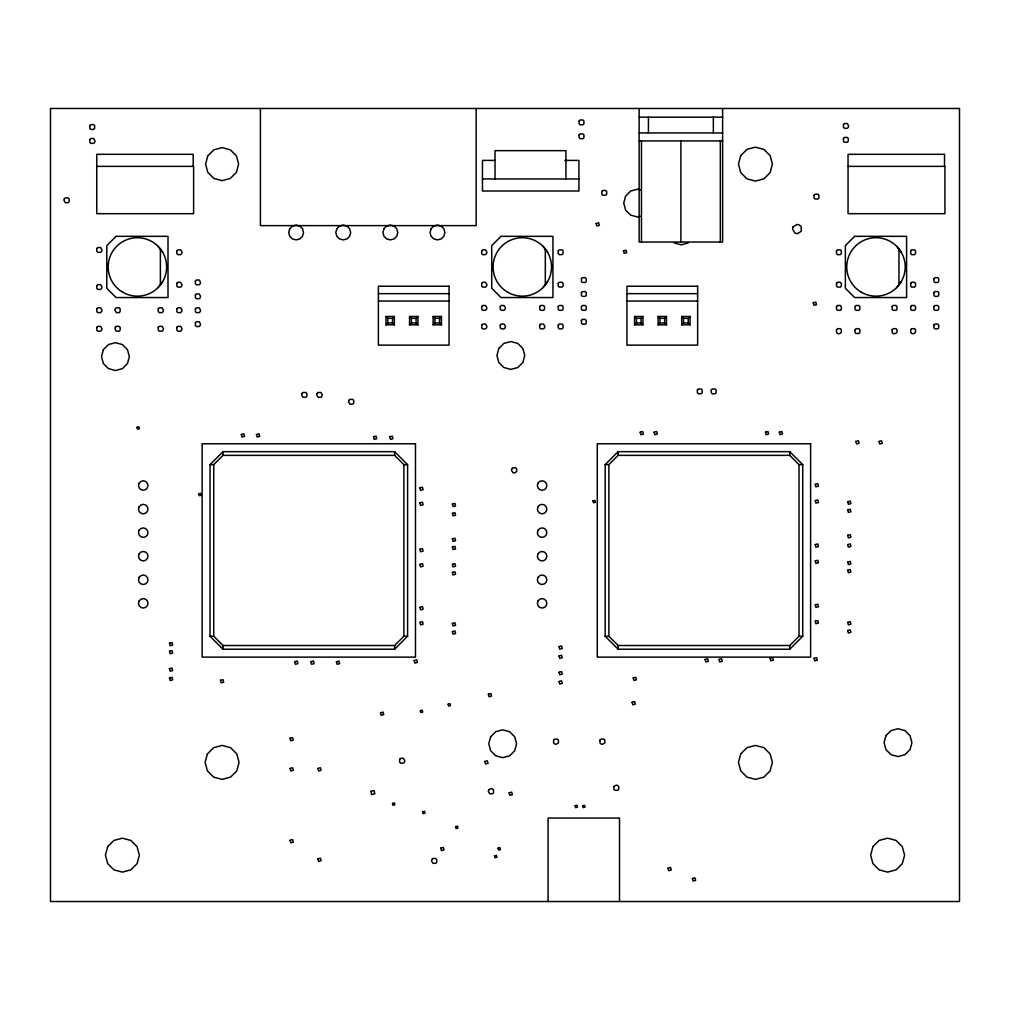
<?xml version="1.0" encoding="UTF-8"?>
<svg xmlns="http://www.w3.org/2000/svg" width="1010" height="1010" viewBox="0 0 1010 1010"><rect width="100%" height="100%" fill="white"/><g stroke="black" fill="none" stroke-linecap="round" stroke-linejoin="round"><path stroke-width="1.5" d="M158.052 287.598L162.698 281.537M542.989 287.598L547.622 281.537M896.64 287.598L901.286 281.537M210.03 464.651L223.008 451.659L394.607 451.659L407.598 464.651L407.598 636.237L394.607 649.228L223.008 649.228L210.03 636.237L210.03 464.651L213.729 464.651L223.008 455.371L394.607 455.371L403.886 464.651L403.886 636.237L394.607 645.516L223.008 645.516L213.729 636.237L213.729 464.651M385.984 324.829L387.84 322.973L392.486 322.973L394.342 324.829L385.984 324.829L385.984 316.471L394.342 316.471L394.342 324.829M385.984 316.471L387.84 318.327L392.486 318.327L394.342 316.471M409.555 324.829L411.411 322.973L411.411 318.327L409.555 316.471L409.555 324.829L417.9 324.829L417.9 316.471L409.555 316.471M417.9 324.829L416.044 322.973L416.044 318.327L417.9 316.471M433.113 324.829L434.969 322.973L439.602 322.973L441.458 324.829L433.113 324.829L433.113 316.471L441.458 316.471L441.458 324.829M433.113 316.471L434.969 318.327L439.602 318.327L441.458 316.471M634.57 324.829L636.426 322.973L636.426 318.327L634.57 316.471L634.57 324.829L642.915 324.829L642.915 316.471L634.57 316.471M642.915 324.829L641.072 322.973L641.072 318.327L642.915 316.471M658.129 324.829L659.984 322.973L664.631 322.973L666.486 324.829L658.129 324.829L658.129 316.471L666.486 316.471L666.486 324.829M658.129 316.471L659.984 318.327L664.631 318.327L666.486 316.471M681.7 324.829L683.543 322.973L688.189 322.973L690.045 324.829L681.7 324.829L681.7 316.471L690.045 316.471L690.045 324.829M681.7 316.471L683.543 318.327L688.189 318.327L690.045 316.471M605.167 464.651L618.145 451.659L789.744 451.659L802.735 464.651L802.735 636.237L789.744 649.228L618.145 649.228L605.167 636.237L605.167 464.651L608.866 464.651L618.145 455.371L789.744 455.371L799.024 464.651L799.024 636.237L789.744 645.516L618.145 645.516L608.866 636.237L608.866 464.651M640.428 216.254L637.638 216.998L630.682 215.13L625.594 210.042L623.726 203.086L625.594 196.129L630.682 191.029L637.638 189.173L640.428 189.918M688.189 242.956L681.232 244.824L674.276 242.956M639.153 117.173L722.63 117.173M639.153 132.941L722.63 132.941M639.153 140.933L722.63 140.933M494.9 160.401L482.452 160.401L482.452 191.004L578.919 191.004L578.919 160.401L564.906 160.401M96.745 166.372L193.604 166.372L193.604 213.678L96.745 213.678L96.745 154.315L193.2 154.315L193.2 166.372M848.059 166.372L944.931 166.372L944.931 213.678L848.059 213.678L848.059 154.315L944.527 154.315L944.527 166.372M482.452 178.947L578.919 178.947M378.384 293.645L449.059 293.645M626.97 293.645L697.645 293.645M378.384 301.056L449.059 301.056M626.97 301.056L697.645 301.056M411.411 318.327L416.044 318.327M636.426 318.327L641.072 318.327M411.411 322.973L416.044 322.973M636.426 322.973L641.072 322.973M403.886 464.651L407.598 464.651M799.024 464.651L802.735 464.651M210.03 636.237L213.729 636.237M403.886 636.237L407.598 636.237M605.167 636.237L608.866 636.237M799.024 636.237L802.735 636.237M896.64 246.276L901.286 252.323M542.989 246.276L547.622 252.323M158.052 246.276L162.698 252.323M898.963 249.306L898.963 284.567M789.744 451.659L789.744 455.371M789.744 645.516L789.744 649.228M722.63 108.474L722.63 242.034L639.153 242.034L639.153 108.474M720.319 140.933L720.319 242.034M713.35 117.173L713.35 132.941M688.189 318.327L688.189 322.973M683.543 318.327L683.543 322.973M680.892 140.933L680.892 242.034M664.631 318.327L664.631 322.973M659.984 318.327L659.984 322.973M648.433 117.173L648.433 132.941M641.464 140.933L641.464 242.034M619.509 901.526L619.509 818.049L548.089 818.049L548.089 901.526M618.145 451.659L618.145 455.371M618.145 645.516L618.145 649.228M565.928 178.947L565.928 150.654L495.026 150.654L495.026 178.947M545.312 249.306L545.312 284.567M476.165 108.474L476.165 225.621L260.416 225.621L260.416 108.474M439.602 318.327L439.602 322.973M434.969 318.327L434.969 322.973M394.607 451.659L394.607 455.371M394.607 645.516L394.607 649.228M392.486 318.327L392.486 322.973M387.84 318.327L387.84 322.973M223.008 451.659L223.008 455.371M223.008 645.516L223.008 649.228M160.375 249.306L160.375 284.567M64.324 198.907L63.946 200.296L65.347 202.707L68.124 202.707L69.147 201.697L69.147 198.907L68.124 197.884L65.347 197.884L64.324 198.907M89.827 125.631L89.827 128.409L90.849 129.431L93.627 129.431L94.65 128.409L94.65 125.631L93.627 124.609L90.849 124.609L89.827 125.631M89.827 139.544L89.827 142.322L90.849 143.344L93.627 143.344L94.65 142.322L95.028 140.933L93.627 138.522L90.849 138.522L89.827 139.544M96.783 248.536L96.783 251.313L97.806 252.336L100.583 252.336L101.606 251.313L101.985 249.924L100.583 247.513L97.806 247.513L96.783 248.536M96.783 285.628L96.783 288.418L97.806 289.441L100.583 289.441L101.606 288.418L101.985 287.029L100.583 284.618L97.806 284.618L96.783 285.628M96.783 308.82L96.783 311.61L97.806 312.62L100.583 312.62L101.606 311.61L101.985 310.209L100.583 307.81L97.806 307.81L96.783 308.82M96.783 327.379L96.783 330.156L97.806 331.179L100.583 331.179L101.606 330.156L101.985 328.768L100.583 326.356L97.806 326.356L96.783 327.379M103.373 349.637L101.518 356.593L103.373 363.549L108.474 368.637L115.43 370.506L122.387 368.637L127.475 363.549L129.343 356.593L127.475 349.637L122.387 344.549L115.43 342.68L108.474 344.549L103.373 349.637M115.342 308.82L114.963 310.209L116.352 312.62L119.142 312.62L120.152 311.61L120.152 308.82L119.142 307.81L116.352 307.81L115.342 308.82M115.342 327.379L114.963 328.768L116.352 331.179L119.142 331.179L120.152 330.156L120.152 327.379L119.142 326.356L116.352 326.356L115.342 327.379M158.28 308.82L158.28 311.61L159.302 312.62L162.08 312.62L163.102 311.61L163.481 310.209L162.08 307.81L159.302 307.81L158.28 308.82M176.838 250.846L176.838 253.636L177.848 254.646L180.639 254.646L181.648 253.636L182.027 252.248L180.639 249.836L177.848 249.836L176.838 250.846M158.28 327.379L158.28 330.156L159.302 331.179L162.08 331.179L163.102 330.156L163.481 328.768L162.08 326.356L159.302 326.356L158.28 327.379M207.795 155.868L205.585 164.125L207.795 172.382L213.842 178.429L222.099 180.639L230.356 178.429L236.391 172.382L238.612 164.125L236.391 155.868L230.356 149.821L222.099 147.612L213.842 149.821L207.795 155.868M136.943 427.318L137.461 429.212L139.355 428.707L138.85 426.813L136.943 427.318M176.838 283.318L176.838 286.095L177.848 287.118L180.639 287.118L181.648 286.095L182.027 284.706L180.639 282.295L177.848 282.295L176.838 283.318M176.838 308.82L176.838 311.61L177.848 312.62L180.639 312.62L181.648 311.61L182.027 310.209L180.639 307.81L177.848 307.81L176.838 308.82M176.838 327.379L176.838 330.156L177.848 331.179L180.639 331.179L181.648 330.156L182.027 328.768L180.639 326.356L177.848 326.356L176.838 327.379M139.153 483.159L138.522 485.52L139.153 487.88L140.895 489.623L143.256 490.254L145.617 489.623L147.346 487.88L147.99 485.52L147.346 483.159L145.617 481.429L143.256 480.785L140.895 481.429L139.153 483.159M195.384 280.995L195.384 283.785L196.407 284.795L199.185 284.795L200.207 283.785L200.573 282.383L199.185 279.972L196.407 279.972L195.384 280.995M195.384 294.907L195.384 297.697L196.407 298.707L199.185 298.707L200.207 297.697L200.573 296.296L199.185 293.897L196.407 293.897L195.384 294.907M139.153 506.717L138.522 509.078L139.153 511.451L140.895 513.181L143.256 513.812L145.617 513.181L147.346 511.451L147.99 509.078L147.346 506.717L145.617 504.987L143.256 504.356L140.895 504.987L139.153 506.717M195.384 308.82L195.384 311.61L196.407 312.62L199.185 312.62L200.207 311.61L200.573 310.209L199.185 307.81L196.407 307.81L195.384 308.82M139.153 530.275L138.522 532.636L139.153 535.01L140.895 536.739L143.256 537.37L145.617 536.739L147.346 535.01L147.99 532.636L147.346 530.275L145.617 528.546L143.256 527.914L140.895 528.546L139.153 530.275M195.384 322.733L195.384 325.523L196.407 326.533L199.185 326.533L200.207 325.523L200.573 324.122L199.185 321.723L196.407 321.723L195.384 322.733M139.153 553.833L138.522 556.207L139.153 558.568L140.895 560.298L143.256 560.929L145.617 560.298L147.346 558.568L147.99 556.207L147.346 553.833L145.617 552.104L143.256 551.473L140.895 552.104L139.153 553.833M139.153 577.392L138.522 579.765L139.153 582.126L140.895 583.856L143.256 584.487L145.617 583.856L147.346 582.126L147.99 579.765L147.346 577.392L145.617 575.662L143.256 575.031L140.895 575.662L139.153 577.392M139.153 600.95L138.522 603.323L139.153 605.684L140.895 607.414L143.256 608.045L145.617 607.414L147.346 605.684L147.99 603.323L147.346 600.95L145.617 599.22L143.256 598.589L140.895 599.22L139.153 600.95M198.818 493.827L199.323 495.721L201.23 495.216L200.712 493.309L198.818 493.827M107.691 846.658L105.406 855.154L107.691 863.638L113.903 869.85L122.387 872.122L130.871 869.85L137.082 863.638L139.355 855.154L137.082 846.658L130.871 840.446L122.387 838.174L113.903 840.446L107.691 846.658M169.478 643.206L170.16 645.744L172.685 645.062L172.003 642.524L169.478 643.206M169.478 651.273L170.16 653.811L172.685 653.129L172.003 650.591L169.478 651.273M169.478 668.708L170.16 671.246L172.685 670.564L172.003 668.039L169.478 668.708M289.693 228.778L288.696 232.489L289.693 236.201L292.408 238.916L296.119 239.9L299.831 238.916L302.545 236.201L303.53 232.489L302.545 228.778L299.831 226.063L296.119 225.066L292.408 226.063L289.693 228.778M169.478 677.988L170.16 680.525L172.685 679.844L172.003 677.306L169.478 677.988M241.365 434.502L242.034 437.04L244.571 436.358L243.89 433.833L241.365 434.502M256.477 434.502L257.159 437.04L259.696 436.358L259.014 433.833L256.477 434.502M336.81 228.778L335.812 232.489L336.81 236.201L339.524 238.916L343.236 239.9L346.948 238.916L349.662 236.201L350.659 232.489L349.662 228.778L346.948 226.063L343.236 225.066L339.524 226.063L336.81 228.778M220.496 680.311L221.165 682.836L223.702 682.167L223.021 679.629L220.496 680.311M302.053 393.509L301.687 394.897L303.076 397.309L305.853 397.309L306.876 396.286L306.876 393.509L305.853 392.486L303.076 392.486L302.053 393.509M207.391 753.914L205.118 762.399L207.391 770.883L213.615 777.094L222.099 779.367L230.583 777.094L236.794 770.883L239.067 762.399L236.794 753.914L230.583 747.69L222.099 745.418L213.615 747.69L207.391 753.914M317.077 393.509L316.711 394.897L318.099 397.309L320.877 397.309L321.9 396.286L322.278 394.897L320.877 392.486L318.099 392.486L317.077 393.509M383.926 228.778L382.929 232.489L383.926 236.201L386.641 238.916L390.352 239.9L394.064 238.916L396.778 236.201L397.776 232.489L396.778 228.778L394.064 226.063L390.352 225.066L386.641 226.063L383.926 228.778M348.892 400.377L348.526 401.765L349.915 404.177L352.692 404.177L353.715 403.154L353.715 400.377L352.692 399.354L349.915 399.354L348.892 400.377M294.693 661.752L295.375 664.29L297.912 663.608L297.23 661.083L294.693 661.752M290.059 738.285L290.741 740.81L293.266 740.128L292.597 737.603L290.059 738.285M310.928 661.752L311.61 664.29L314.135 663.608L313.466 661.083L310.928 661.752M373.536 436.825L374.218 439.363L376.755 438.681L376.073 436.143L373.536 436.825M431.043 228.778L430.058 232.489L431.043 236.201L433.77 238.916L437.469 239.9L441.181 238.916L443.895 236.201L444.892 232.489L443.895 228.778L441.181 226.063L437.469 225.066L433.77 226.063L431.043 228.778M290.059 768.421L290.741 770.958L293.266 770.276L292.597 767.751L290.059 768.421M389.772 436.825L390.453 439.363L392.978 438.681L392.297 436.143L389.772 436.825M336.431 661.752L337.113 664.29L339.65 663.608L338.969 661.083L336.431 661.752M290.059 840.307L290.741 842.845L293.266 842.163L292.597 839.626L290.059 840.307M317.885 768.421L318.567 770.958L321.092 770.276L320.423 767.751L317.885 768.421M317.885 858.866L318.567 861.391L321.092 860.722L320.423 858.184L317.885 858.866M481.719 250.846L481.719 253.636L482.742 254.646L485.52 254.646L486.542 253.636L486.908 252.248L485.52 249.836L482.742 249.836L481.719 250.846M419.92 487.843L420.589 490.38L423.127 489.698L422.445 487.161L419.92 487.843M419.92 502.866L420.589 505.404L423.127 504.722L422.445 502.185L419.92 502.866M481.719 283.318L481.719 286.095L482.742 287.118L485.52 287.118L486.542 286.095L486.908 284.706L485.52 282.295L482.742 282.295L481.719 283.318M481.719 306.51L481.719 309.287L482.742 310.31L485.52 310.31L486.542 309.287L486.908 307.898L485.52 305.487L482.742 305.487L481.719 306.51M419.92 549.238L420.589 551.776L423.127 551.094L422.445 548.569L419.92 549.238M481.719 325.056L481.719 327.833L482.742 328.856L485.52 328.856L486.542 327.833L486.908 326.445L485.52 324.033L482.742 324.033L481.719 325.056M419.92 564.363L420.589 566.9L423.127 566.219L422.445 563.681L419.92 564.363M380.492 712.77L381.174 715.307L383.712 714.625L383.03 712.088L380.492 712.77M500.266 306.51L500.266 309.287L501.288 310.31L504.078 310.31L505.088 309.287L505.467 307.898L504.078 305.487L501.288 305.487L500.266 306.51M419.92 607.313L420.589 609.838L423.127 609.169L422.445 606.631L419.92 607.313M370.822 791.385L371.667 794.554L374.836 793.696L373.978 790.527L370.822 791.385M419.92 622.337L420.589 624.874L423.127 624.193L422.445 621.655L419.92 622.337M452.379 504.078L453.061 506.603L455.586 505.922L454.917 503.397L452.379 504.078M500.266 325.056L500.266 327.833L501.288 328.856L504.078 328.856L505.088 327.833L505.467 326.445L504.078 324.033L501.288 324.033L500.266 325.056M452.379 513.345L453.061 515.883L455.586 515.201L454.917 512.663L452.379 513.345M414.163 660.553L414.845 663.09L417.37 662.408L416.701 659.871L414.163 660.553M498.788 348.526L496.933 355.482L498.788 362.438L503.889 367.526L510.845 369.395L517.802 367.526L522.89 362.438L524.758 355.482L522.89 348.526L517.802 343.425L510.845 341.569L503.889 343.425L498.788 348.526M452.379 538.86L453.061 541.385L455.586 540.716L454.917 538.178L452.379 538.86M452.379 547.016L453.061 549.554L455.586 548.872L454.917 546.334L452.379 547.016M399.632 759.331L399.632 762.121L400.654 763.131L403.432 763.131L404.454 762.121L404.821 760.732L403.432 758.321L400.654 758.321L399.632 759.331M452.379 564.363L453.061 566.9L455.586 566.219L454.917 563.681L452.379 564.363M452.379 572.43L453.061 574.968L455.586 574.286L454.917 571.748L452.379 572.43M392.486 803.442L393.004 805.336L394.897 804.831L394.392 802.925L392.486 803.442M420.312 710.686L420.829 712.58L422.723 712.075L422.218 710.169L420.312 710.686M579.109 120.998L579.109 123.776L580.131 124.798L582.909 124.798L583.931 123.776L583.931 120.998L582.909 119.975L580.131 119.975L579.109 120.998M579.109 134.911L579.109 137.688L580.131 138.711L582.909 138.711L583.931 137.688L583.931 134.911L582.909 133.888L580.131 133.888L579.109 134.911M452.379 623.448L453.061 625.985L455.586 625.304L454.917 622.766L452.379 623.448M452.379 631.616L453.061 634.141L455.586 633.472L454.917 630.934L452.379 631.616M539.693 306.51L539.693 309.287L540.716 310.31L543.494 310.31L544.516 309.287L544.516 306.51L543.494 305.487L540.716 305.487L539.693 306.51M558.24 250.846L558.24 253.636L559.262 254.646L562.04 254.646L563.062 253.636L563.062 250.846L562.04 249.836L559.262 249.836L558.24 250.846M539.693 325.056L539.693 327.833L540.716 328.856L543.494 328.856L544.516 327.833L544.882 326.445L543.494 324.033L540.716 324.033L539.693 325.056M558.24 283.318L558.24 286.095L559.262 287.118L562.04 287.118L563.062 286.095L563.062 283.318L562.04 282.295L559.262 282.295L558.24 283.318M448.137 704.197L448.655 706.091L450.548 705.586L450.043 703.68L448.137 704.197M511.868 468.829L511.489 470.218L512.878 472.63L514.279 472.996L516.691 471.607L516.691 468.829L515.668 467.807L512.878 467.807L511.868 468.829M422.634 811.788L423.139 813.694L425.046 813.176L424.541 811.283L422.634 811.788M558.24 306.51L558.24 309.287L559.262 310.31L562.04 310.31L563.062 309.287L563.062 306.51L562.04 305.487L559.262 305.487L558.24 306.51M558.24 325.056L558.24 327.833L559.262 328.856L562.04 328.856L563.062 327.833L563.062 325.056L562.04 324.033L559.262 324.033L558.24 325.056M601.834 191.483L601.834 194.273L602.856 195.284L605.634 195.284L606.656 194.273L606.656 191.483L605.634 190.473L602.856 190.473L601.834 191.483M596.152 223.488L596.822 226.025L599.359 225.344L598.678 222.806L596.152 223.488M581.432 278.672L581.432 281.462L582.454 282.484L585.232 282.484L586.255 281.462L586.255 278.672L585.232 277.662L582.454 277.662L581.432 278.672M581.432 292.597L581.432 295.375L582.454 296.397L585.232 296.397L586.255 295.375L586.255 292.597L585.232 291.574L582.454 291.574L581.432 292.597M431.914 859.51L431.535 860.899L432.924 863.31L435.714 863.31L436.737 862.288L436.737 859.51L435.714 858.487L432.924 858.487L431.914 859.51M581.432 306.51L581.432 309.287L582.454 310.31L585.232 310.31L586.255 309.287L586.255 306.51L585.232 305.487L582.454 305.487L581.432 306.51M581.432 320.423L581.432 323.2L582.454 324.223L585.232 324.223L586.255 323.2L586.255 320.423L585.232 319.4L582.454 319.4L581.432 320.423M538.002 483.159L537.37 485.52L538.002 487.88L539.731 489.623L542.105 490.254L544.466 489.623L546.195 487.88L546.827 485.52L546.195 483.159L544.466 481.429L542.105 480.785L539.731 481.429L538.002 483.159M440.789 848.097L441.458 850.635L443.996 849.953L443.314 847.428L440.789 848.097M538.002 506.717L537.37 509.078L538.002 511.451L539.731 513.181L542.105 513.812L544.466 513.181L546.195 511.451L546.827 509.078L546.195 506.717L544.466 504.987L542.105 504.356L539.731 504.987L538.002 506.717M488.373 694.223L489.042 696.748L491.58 696.079L490.898 693.542L488.373 694.223M455.56 826.635L456.065 828.528L457.972 828.023L457.467 826.117L455.56 826.635M538.002 530.275L537.37 532.636L538.002 535.01L539.731 536.739L542.105 537.37L544.466 536.739L546.195 535.01L546.827 532.636L546.195 530.275L544.466 528.546L542.105 527.914L539.731 528.546L538.002 530.275M538.002 553.833L537.37 556.207L538.002 558.568L539.731 560.298L542.105 560.929L544.466 560.298L546.195 558.568L546.827 556.207L546.195 553.833L544.466 552.104L542.105 551.473L539.731 552.104L538.002 553.833M490.633 736.795L488.764 743.751L490.633 750.708L495.721 755.796L502.677 757.664L509.633 755.796L514.734 750.708L516.59 743.751L514.734 736.795L509.633 731.707L502.677 729.839L495.721 731.707L490.633 736.795M484.838 761.464L485.52 764.002L488.057 763.32L487.375 760.795L484.838 761.464M623.511 250.846L624.193 253.384L626.73 252.702L626.048 250.177L623.511 250.846M538.002 577.392L537.37 579.765L538.002 582.126L539.731 583.856L542.105 584.487L544.466 583.856L546.195 582.126L546.827 579.765L546.195 577.392L544.466 575.662L542.105 575.031L539.731 575.662L538.002 577.392M538.002 600.95L537.37 603.323L538.002 605.684L539.731 607.414L542.105 608.045L544.466 607.414L546.195 605.684L546.827 603.323L546.195 600.95L544.466 599.22L542.105 598.589L539.731 599.22L538.002 600.95M488.676 789.946L488.31 791.335L489.698 793.746L492.476 793.746L493.499 792.724L493.499 789.946L492.476 788.924L491.087 788.558L488.676 789.946M509.141 792.825L509.823 795.35L512.36 794.668L511.679 792.143L509.141 792.825M494.521 855.849L495.026 857.742L496.933 857.237L496.415 855.331L494.521 855.849M498.044 848.147L498.549 850.054L500.455 849.536L499.95 847.642L498.044 848.147M593.022 500.872L593.539 502.778L595.433 502.26L594.928 500.367L593.022 500.872M559.048 646.64L559.729 649.165L562.254 648.496L561.585 645.958L559.048 646.64M559.048 655.907L559.729 658.444L562.254 657.762L561.585 655.237L559.048 655.907M559.048 672.243L559.729 674.768L562.254 674.087L561.585 671.562L559.048 672.243M559.048 681.51L559.729 684.048L562.254 683.366L561.585 680.828L559.048 681.51M553.606 740.128L553.606 742.918L554.629 743.941L556.018 744.307L558.429 742.918L558.429 740.128L557.406 739.118L554.629 739.118L553.606 740.128M640.201 432.192L640.883 434.717L643.42 434.048L642.739 431.51L640.201 432.192M654.126 432.192L654.796 434.717L657.333 434.048L656.651 431.51L654.126 432.192M740.734 155.641L738.461 164.125L740.734 172.609L746.945 178.82L755.442 181.093L763.926 178.82L770.138 172.609L772.41 164.125L770.138 155.641L763.926 149.429L755.442 147.157L746.945 149.429L740.734 155.641M575.119 805.753L575.637 807.659L577.531 807.154L577.026 805.248L575.119 805.753M599.978 740.128L599.978 742.918L601 743.941L602.389 744.307L604.801 742.918L604.801 740.128L603.778 739.118L601 739.118L599.978 740.128M582.631 805.753L583.149 807.659L585.042 807.154L584.538 805.248L582.631 805.753M697.38 389.986L697.38 392.764L698.39 393.786L701.18 393.786L702.19 392.764L702.19 389.986L701.18 388.964L698.39 388.964L697.38 389.986M633.245 677.988L633.927 680.525L636.464 679.844L635.782 677.306L633.245 677.988M711.292 389.986L711.292 392.764L712.303 393.786L715.093 393.786L716.103 392.764L716.103 389.986L715.093 388.964L712.303 388.964L711.292 389.986M632.134 702.291L632.816 704.828L635.353 704.147L634.671 701.609L632.134 702.291M613.891 786.512L613.891 789.29L614.913 790.312L617.703 790.312L618.713 789.29L618.713 786.512L617.703 785.49L616.302 785.123L613.891 786.512M793.166 226.732L792.547 229.055L794.857 233.07L797.18 233.689L801.195 231.378L801.195 226.732L799.503 225.041L797.18 224.422L793.166 226.732M814.06 195.195L814.06 197.985L815.083 198.995L817.86 198.995L818.883 197.985L818.883 195.195L817.86 194.185L815.083 194.185L814.06 195.195M843.464 124.52L843.464 127.298L844.486 128.321L847.264 128.321L848.286 127.298L848.653 125.909L847.264 123.498L844.486 123.498L843.464 124.52M843.464 138.433L843.464 141.211L844.486 142.233L847.264 142.233L848.286 141.211L848.286 138.433L847.264 137.411L844.486 137.411L843.464 138.433M765.428 432.192L766.11 434.717L768.635 434.048L767.966 431.51L765.428 432.192M705.131 659.442L705.813 661.967L708.351 661.297L707.669 658.76L705.131 659.442M813.29 302.798L813.972 305.323L816.497 304.654L815.827 302.116L813.29 302.798M779.341 432.192L780.023 434.717L782.548 434.048L781.879 431.51L779.341 432.192M719.044 659.442L719.726 661.967L722.264 661.297L721.582 658.76L719.044 659.442M668.039 868.133L668.708 870.67L671.246 869.989L670.564 867.451L668.039 868.133M836.507 250.846L836.507 253.636L837.53 254.646L840.307 254.646L841.33 253.636L841.33 250.846L840.307 249.836L837.53 249.836L836.507 250.846M836.507 283.318L836.507 286.095L837.53 287.118L840.307 287.118L841.33 286.095L841.33 283.318L840.307 282.295L837.53 282.295L836.507 283.318M836.507 306.51L836.507 309.287L837.53 310.31L840.307 310.31L841.33 309.287L841.33 306.51L840.307 305.487L837.53 305.487L836.507 306.51M836.507 329.689L836.507 332.479L837.53 333.489L838.919 333.868L841.33 332.479L841.33 329.689L840.307 328.679L837.53 328.679L836.507 329.689M692.431 878.523L693.112 881.061L695.637 880.379L694.968 877.841L692.431 878.523M855.053 306.51L855.053 309.287L856.076 310.31L858.866 310.31L859.876 309.287L859.876 306.51L858.866 305.487L856.076 305.487L855.053 306.51M740.734 753.914L738.461 762.399L740.734 770.883L746.945 777.094L755.442 779.367L763.926 777.094L770.138 770.883L772.41 762.399L770.138 753.914L763.926 747.69L755.442 745.418L746.945 747.69L740.734 753.914M855.053 329.689L855.053 332.479L856.076 333.489L858.866 333.489L859.876 332.479L859.876 329.689L858.866 328.679L856.076 328.679L855.053 329.689M815.234 484.32L815.916 486.845L818.453 486.176L817.772 483.638L815.234 484.32M770.062 658.318L770.744 660.856L773.281 660.174L772.6 657.649L770.062 658.318M815.234 500.644L815.916 503.169L818.453 502.5L817.772 499.963L815.234 500.644M815.234 544.605L815.916 547.142L818.453 546.46L817.772 543.923L815.234 544.605M815.234 560.929L815.916 563.466L818.453 562.785L817.772 560.247L815.234 560.929M855.861 441.458L856.543 443.996L859.081 443.314L858.399 440.789L855.861 441.458M892.158 306.51L892.158 309.287L893.181 310.31L895.958 310.31L896.981 309.287L896.981 306.51L895.958 305.487L893.181 305.487L892.158 306.51M815.234 604.902L815.916 607.427L818.453 606.758L817.772 604.22L815.234 604.902M910.717 250.846L910.717 253.636L911.727 254.646L914.517 254.646L915.527 253.636L915.527 250.846L914.517 249.836L911.727 249.836L910.717 250.846M892.158 329.689L892.158 332.479L893.181 333.489L894.57 333.868L896.981 332.479L896.981 329.689L895.958 328.679L893.181 328.679L892.158 329.689M815.234 621.226L815.916 623.751L818.453 623.082L817.772 620.544L815.234 621.226M847.706 501.755L848.375 504.293L850.912 503.611L850.231 501.074L847.706 501.755M847.706 509.911L848.375 512.449L850.912 511.767L850.231 509.242L847.706 509.911M910.717 283.318L910.717 286.095L911.727 287.118L914.517 287.118L915.527 286.095L915.527 283.318L914.517 282.295L911.727 282.295L910.717 283.318M814.123 658.318L814.805 660.856L817.33 660.174L816.661 657.649L814.123 658.318M847.706 535.325L848.375 537.863L850.912 537.181L850.231 534.656L847.706 535.325M910.717 306.51L910.717 309.287L911.727 310.31L914.517 310.31L915.527 309.287L915.527 306.51L914.517 305.487L911.727 305.487L910.717 306.51M847.706 544.605L848.375 547.142L850.912 546.46L850.231 543.923L847.706 544.605M879.053 441.458L879.735 443.996L882.26 443.314L881.591 440.789L879.053 441.458M847.706 562.04L848.375 564.577L850.912 563.896L850.231 561.371L847.706 562.04M910.717 329.689L910.717 332.479L911.727 333.489L913.128 333.868L915.527 332.479L915.527 329.689L914.517 328.679L911.727 328.679L910.717 329.689M847.706 570.208L848.375 572.746L850.912 572.064L850.231 569.526L847.706 570.208M933.896 278.672L933.896 281.462L934.919 282.484L937.697 282.484L938.719 281.462L938.719 278.672L937.697 277.662L934.919 277.662L933.896 278.672M933.896 292.597L933.896 295.375L934.919 296.397L937.697 296.397L938.719 295.375L938.719 292.597L937.697 291.574L934.919 291.574L933.896 292.597M847.706 622.337L848.375 624.874L850.912 624.193L850.231 621.655L847.706 622.337M933.896 306.51L933.896 309.287L934.919 310.31L937.697 310.31L938.719 309.287L938.719 306.51L937.697 305.487L934.919 305.487L933.896 306.51M847.706 630.492L848.375 633.03L850.912 632.348L850.231 629.823L847.706 630.492M933.896 325.056L933.896 327.833L934.919 328.856L937.697 328.856L938.719 327.833L938.719 325.056L937.697 324.033L934.919 324.033L933.896 325.056M885.959 735.684L884.091 742.64L885.959 749.597L891.047 754.685L898.004 756.553L904.96 754.685L910.048 749.597L911.916 742.64L910.048 735.684L904.96 730.583L898.004 728.728L891.047 730.583L885.959 735.684M872.918 846.658L870.645 855.154L872.918 863.638L879.129 869.85L887.613 872.122L896.097 869.85L902.309 863.638L904.594 855.154L902.309 846.658L896.097 840.446L887.613 838.174L879.129 840.446L872.918 846.658M116.062 236.327L106.782 245.607L106.782 288.267L116.062 297.546L168.001 297.546L168.001 236.327L116.062 236.327M500.985 236.327L491.719 245.607L491.719 288.267L500.985 297.546L552.937 297.546L552.937 236.327L500.985 236.327M854.649 236.327L845.37 245.607L845.37 288.267L854.649 297.546L906.589 297.546L906.589 236.327L854.649 236.327M959.5 108.474L50.5 108.474L50.5 901.526L959.5 901.526L959.5 108.474M449.059 286.221L378.384 286.221L378.384 345.117L449.059 345.117L449.059 286.221M697.645 286.221L626.97 286.221L626.97 345.117L697.645 345.117L697.645 286.221M415.476 443.781L202.139 443.781L202.139 657.119L415.476 657.119L415.476 443.781M810.613 443.781L597.276 443.781L597.276 657.119L810.613 657.119L810.613 443.781M861.366 292.243A29.214 29.214 0 0 0 905.2 266.93A29.214 29.214 0 0 0 861.366 241.63A29.214 29.214 0 0 0 861.366 292.243M507.714 292.243A29.214 29.214 0 0 0 551.536 266.93A29.214 29.214 0 0 0 507.714 241.63A29.214 29.214 0 0 0 507.714 292.243M122.778 292.243A29.214 29.214 0 0 0 166.612 266.93A29.214 29.214 0 0 0 122.778 241.63A29.214 29.214 0 0 0 122.778 292.243"/></g></svg>
